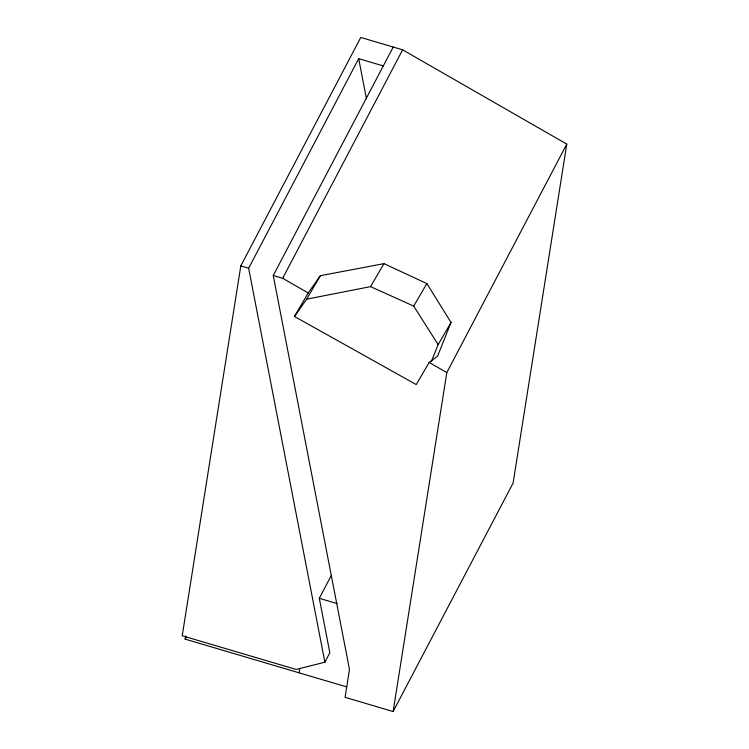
<?xml version="1.0" encoding="UTF-8"?>
<svg xmlns="http://www.w3.org/2000/svg" width="749" height="749" viewBox="0 0 749 749"><rect width="100%" height="100%" fill="white"/><g stroke="black" fill="none" stroke-linecap="round" stroke-linejoin="round"><path stroke-width="1.12" d="M393.206 47.047L273.254 275.51L349.483 669.475L345.074 697.338L393.131 711.55L513.093 483.086L566.778 144.108L402.625 49.827L360.756 37.45L240.803 265.914L182.222 635.761L296.145 669.456L324.879 662.2L329.832 652.763L319.299 598.311L331.217 575.616M346.703 686.917L185.153 639.14L185.658 635.938M299.066 672.827L299.74 668.557M393.131 711.55L446.816 372.571L566.778 144.108M431.387 361.449L438.128 344.596L451.048 322.463L426.846 283.571L383.965 263.648L320.366 275.688L308.214 292.971L294.451 316.471L416.229 384.574L429.158 362.432L437.556 356.196L451.048 322.463M324.879 662.2L248.649 268.236L358.687 58.656L383.301 65.931M273.254 275.51L282.673 278.3L402.625 49.827M185.153 639.14L186.229 637.071M294.451 316.471L306.65 299.179L320.366 275.688M306.65 299.179L370.54 286.633L383.965 263.648M438.128 344.596L413.691 306.098L426.846 283.571M240.803 265.914L248.649 268.236M319.299 598.311L337.19 603.6M370.54 286.633L413.691 306.098M282.673 278.3L308.214 292.971M429.158 362.432L446.816 372.571M358.687 58.656L366.458 98.793"/></g></svg>
